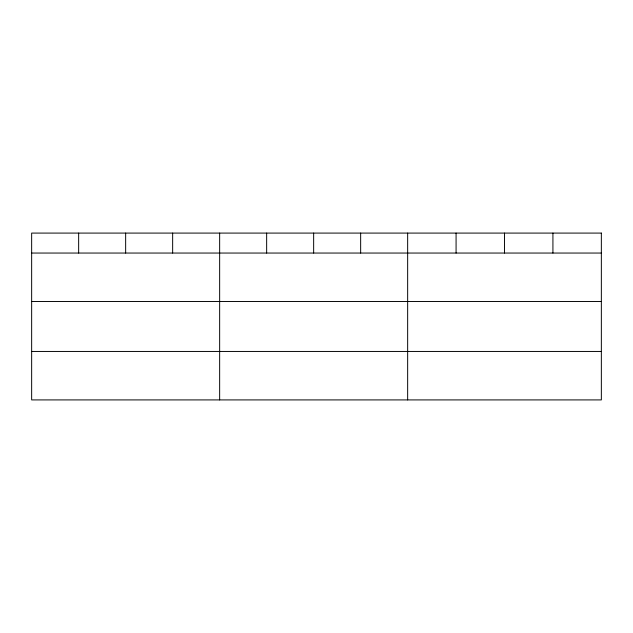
<?xml version="1.0" encoding="UTF-8"?>
<svg xmlns="http://www.w3.org/2000/svg" width="633" height="633" viewBox="0 0 633 633"><rect width="100%" height="100%" fill="white"/><g stroke="black" fill="none" stroke-linecap="round" stroke-linejoin="round"><path stroke-width="0.95" d="M31.65 253.05L601.35 253.05M31.65 301.514L601.35 301.514M31.65 351.45L601.35 351.45M552.925 233.086L552.925 253.05M504.501 233.086L504.501 253.05M456.077 233.086L456.077 253.05M407.652 233.086L407.652 399.914M360.652 233.086L360.652 253.05M313.651 233.086L313.651 253.05M266.651 233.086L266.651 253.05M219.651 233.086L219.651 399.914M172.651 233.086L172.651 253.05M125.651 233.086L125.651 253.05M78.65 233.086L78.65 253.05M601.35 233.086L31.65 233.086L31.65 399.914L601.35 399.914L601.35 233.086"/></g></svg>
